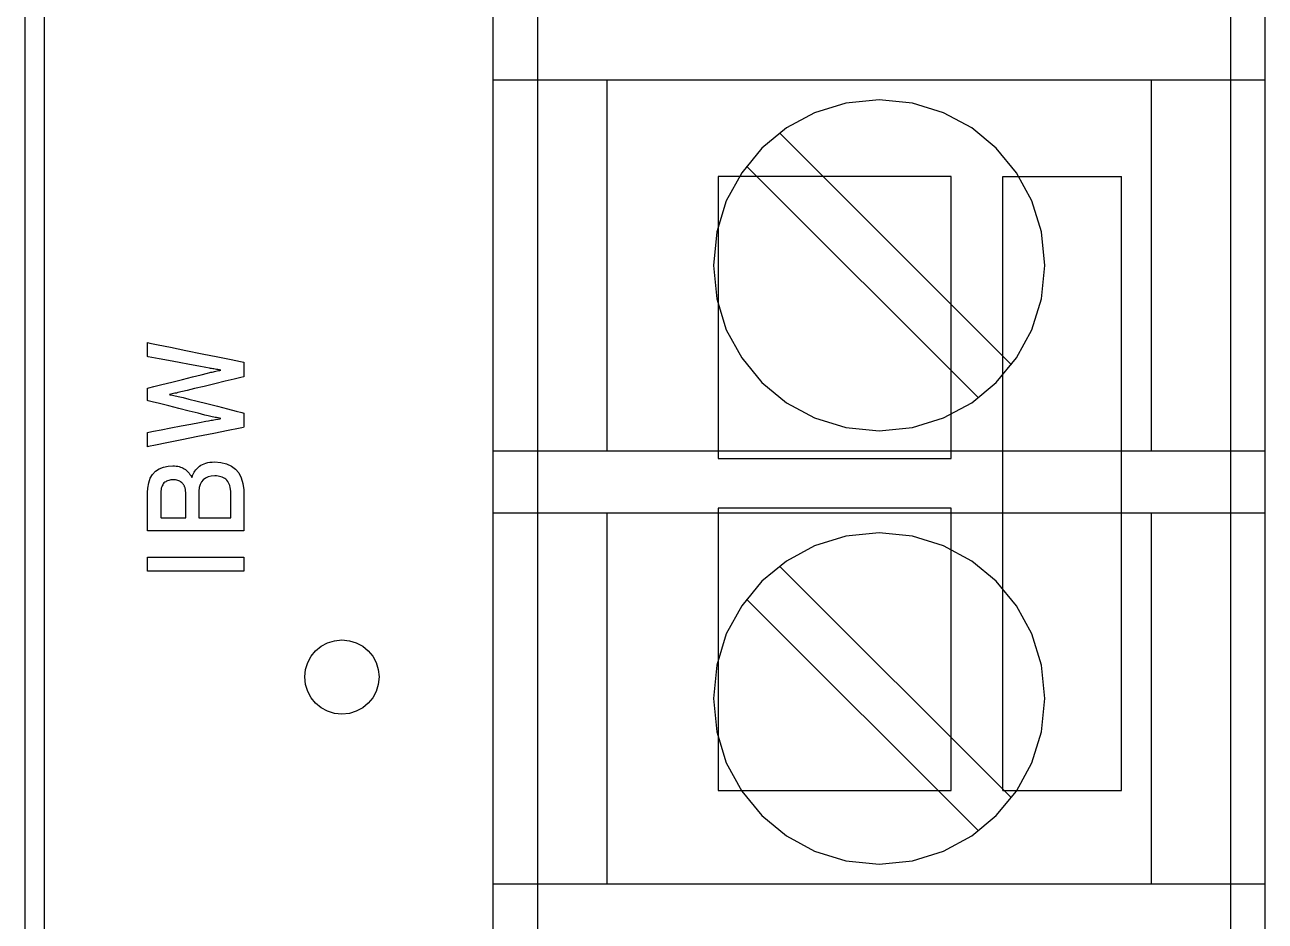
# Model space of a CAD drawing. Extents: x 1 to 47.7, y 0.2 to 33.5.
# Drawn here: x 34.671 to 35.924, y 4.101 to 5.007 of the extents above; entities that cross this region are included whole.
import ezdxf

# ---------------------------------------------------------------- set-up
doc = ezdxf.new("R2010")
doc.units = 0
doc.header["$MEASUREMENT"] = 0
for name, color, linetype in [('1_1__SCREW_TERMINAL_BLOCK_', 7, 'CONTINUOUS'), ('1_2__SCREW_TERMINAL_BLOCK_', 7, 'CONTINUOUS'), ('1_3__CONNECTORIZED_RELAY__', 7, 'CONTINUOUS'), ('1_4__CONNECTORIZED_RELAY__', 7, 'CONTINUOUS')]:
    doc.layers.add(name, color=color, linetype=linetype)

msp = doc.modelspace()

# ---------------------------------------------------------------- linework, layer by layer
at = {"layer": '1_1__SCREW_TERMINAL_BLOCK_'}
for points in [[(35.1441, 5.1541), (35.1441, 4.9334), (35.1441, 4.7019), (35.1441, 4.2324), (35.1441, 4.0074)], [(35.9241, 4.0074), (35.9241, 4.2324), (35.9241, 4.7019), (35.9241, 4.9334), (35.9241, 5.1541)], [(34.6713, 5.0707), (34.6713, 4.9413), (34.6713, 4.8147), (34.6713, 4.7525), (34.6713, 4.6911), (34.6713, 4.6304), (34.6713, 4.5704), (34.6713, 4.5113), (34.6713, 4.4529), (34.6713, 4.3954), (34.6713, 4.3386), (34.6713, 4.2827), (34.6713, 4.2277), (34.6713, 4.1735), (34.6713, 4.1201), (34.6713, 4.0677)], [(34.6912, 4.0747), (34.6912, 4.1176), (34.6912, 4.1614), (34.6912, 4.2061), (34.6912, 4.2517), (34.6912, 4.2982), (34.6912, 4.3455), (34.6912, 4.3937), (34.6912, 4.4428), (34.6912, 4.4926), (34.6912, 4.5433), (34.6912, 4.5948), (34.6912, 4.6471), (34.6912, 4.7001), (34.6912, 4.754), (34.6912, 4.8085), (34.6912, 4.9199), (34.6912, 5.0342)], [(35.1441, 4.9511), (35.9241, 4.9511)], [(35.2592, 4.9511), (35.2592, 4.5761)], [(35.809, 4.9511), (35.809, 4.5761)], [(35.4335, 4.8974), (35.6678, 4.6631)], [(35.4001, 4.8639), (35.6344, 4.6297)], [(35.1441, 4.5761), (35.9241, 4.5761)], [(35.1441, 4.5136), (35.9241, 4.5136)], [(35.2592, 4.5136), (35.2592, 4.1386)], [(35.809, 4.5136), (35.809, 4.1386)], [(34.8925, 4.4547), (34.7953, 4.4547), (34.7953, 4.4688), (34.8925, 4.4688), (34.8925, 4.4547)], [(35.4335, 4.4598), (35.6678, 4.2256)], [(35.4001, 4.4264), (35.6344, 4.1922)], [(35.1441, 4.1386), (35.9241, 4.1386)]]:
    msp.add_lwpolyline(points, dxfattribs=at)
for points in [[(35.5341, 4.9309), (35.5004, 4.9275), (35.469, 4.9178), (35.4405, 4.9024), (35.4158, 4.8819), (35.3953, 4.8571), (35.3798, 4.8287), (35.3701, 4.7973), (35.3667, 4.7635), (35.3701, 4.7298), (35.3798, 4.6984), (35.3953, 4.67), (35.4158, 4.6453), (35.4405, 4.6248), (35.469, 4.6094), (35.5004, 4.5997), (35.5341, 4.5963), (35.5678, 4.5997), (35.5992, 4.6094), (35.6277, 4.6248), (35.6524, 4.6453), (35.6729, 4.67), (35.6883, 4.6984), (35.6981, 4.7298), (35.7015, 4.7635), (35.6981, 4.7973), (35.6883, 4.8287), (35.6729, 4.8571), (35.6524, 4.8819), (35.6277, 4.9024), (35.5992, 4.9178), (35.5678, 4.9275)], [(34.8925, 4.6657), (34.8925, 4.6652), (34.8925, 4.6638), (34.8925, 4.6617), (34.8925, 4.6593), (34.8925, 4.6568), (34.8925, 4.6545), (34.8925, 4.6526), (34.8925, 4.6513), (34.8924, 4.651), (34.8893, 4.6502), (34.8826, 4.6486), (34.8735, 4.6464), (34.8631, 4.6439), (34.8525, 4.6413), (34.8428, 4.639), (34.8351, 4.6372), (34.8305, 4.6361), (34.829, 4.6357), (34.8274, 4.6353), (34.8259, 4.635), (34.8243, 4.6346), (34.8229, 4.6343), (34.8214, 4.634), (34.82, 4.6337), (34.8186, 4.6334), (34.8173, 4.6332), (34.8177, 4.6329), (34.819, 4.6326), (34.8204, 4.6323), (34.8218, 4.632), (34.8232, 4.6317), (34.8247, 4.6314), (34.8263, 4.6311), (34.8278, 4.6307), (34.8295, 4.6304), (34.8313, 4.6299), (34.8368, 4.6285), (34.8452, 4.6264), (34.8552, 4.6239), (34.8659, 4.6212), (34.8761, 4.6186), (34.8846, 4.6164), (34.8905, 4.6149), (34.8925, 4.6144), (34.8925, 4.6139), (34.8925, 4.6124), (34.8925, 4.6104), (34.8925, 4.6081), (34.8925, 4.6056), (34.8925, 4.6033), (34.8925, 4.6015), (34.8925, 4.6003), (34.8922, 4.5999), (34.8871, 4.5989), (34.8765, 4.5967), (34.8623, 4.5938), (34.8461, 4.5905), (34.8297, 4.5872), (34.8148, 4.5842), (34.8031, 4.5818), (34.7963, 4.5804), (34.7953, 4.5803), (34.7953, 4.5813), (34.7953, 4.583), (34.7953, 4.5853), (34.7953, 4.5877), (34.7953, 4.5902), (34.7953, 4.5924), (34.7953, 4.594), (34.7953, 4.5948), (34.7964, 4.5951), (34.8012, 4.596), (34.809, 4.5975), (34.8186, 4.5993), (34.8291, 4.6013), (34.8391, 4.6032), (34.8478, 4.6049), (34.8541, 4.6061), (34.8567, 4.6066), (34.858, 4.6068), (34.8594, 4.6071), (34.8608, 4.6073), (34.8623, 4.6076), (34.8637, 4.6078), (34.8652, 4.6081), (34.8667, 4.6083), (34.8681, 4.6085), (34.8693, 4.6088), (34.8679, 4.6091), (34.8664, 4.6094), (34.8649, 4.6097), (34.8635, 4.61), (34.8621, 4.6103), (34.8606, 4.6106), (34.8592, 4.6109), (34.8578, 4.6112), (34.8566, 4.6114), (34.8531, 4.6123), (34.8463, 4.6141), (34.8372, 4.6164), (34.8269, 4.619), (34.8166, 4.6216), (34.8072, 4.624), (34.7999, 4.6258), (34.7958, 4.6268), (34.7953, 4.6271), (34.7953, 4.628), (34.7953, 4.6295), (34.7953, 4.6314), (34.7953, 4.6335), (34.7953, 4.6356), (34.7953, 4.6374), (34.7953, 4.6388), (34.7953, 4.6394), (34.7966, 4.6398), (34.8017, 4.6411), (34.8098, 4.6431), (34.8198, 4.6456), (34.8304, 4.6483), (34.8407, 4.6509), (34.8495, 4.6531), (34.8557, 4.6546), (34.8582, 4.6553), (34.8593, 4.6555), (34.8605, 4.6558), (34.8617, 4.6561), (34.863, 4.6564), (34.8643, 4.6566), (34.8656, 4.6569), (34.8669, 4.6572), (34.8683, 4.6574), (34.8693, 4.6577), (34.8678, 4.658), (34.8663, 4.6582), (34.865, 4.6585), (34.8636, 4.6587), (34.8623, 4.6589), (34.8611, 4.6591), (34.8599, 4.6593), (34.8588, 4.6595), (34.8578, 4.6597), (34.854, 4.6604), (34.8469, 4.6617), (34.8375, 4.6635), (34.827, 4.6654), (34.8164, 4.6674), (34.807, 4.6692), (34.7997, 4.6706), (34.7957, 4.6713), (34.7953, 4.6716), (34.7953, 4.6726), (34.7953, 4.6743), (34.7953, 4.6765), (34.7953, 4.6789), (34.7953, 4.6813), (34.7953, 4.6833), (34.7953, 4.6848), (34.7953, 4.6855), (34.7975, 4.6851), (34.8058, 4.6834), (34.8185, 4.6808), (34.8339, 4.6777), (34.8504, 4.6743), (34.8663, 4.6711), (34.8797, 4.6683), (34.889, 4.6664)], [(34.8627, 4.5649), (34.8692, 4.5644), (34.875, 4.563), (34.8799, 4.5608), (34.884, 4.5577), (34.8874, 4.5538), (34.8898, 4.5489), (34.8915, 4.5433), (34.8924, 4.5367), (34.8925, 4.5324), (34.8925, 4.5299), (34.8925, 4.5253), (34.8925, 4.5194), (34.8925, 4.513), (34.8925, 4.5066), (34.8925, 4.5011), (34.8925, 4.4971), (34.8925, 4.4954), (34.8896, 4.4953), (34.8804, 4.4953), (34.8667, 4.4953), (34.8505, 4.4953), (34.8336, 4.4953), (34.8178, 4.4953), (34.8049, 4.4953), (34.797, 4.4953), (34.7953, 4.4955), (34.7953, 4.4979), (34.7953, 4.5024), (34.7953, 4.5084), (34.7953, 4.5151), (34.7953, 4.5217), (34.7953, 4.5276), (34.7953, 4.5319), (34.7953, 4.534), (34.7955, 4.5386), (34.7965, 4.5439), (34.798, 4.5484), (34.8003, 4.5523), (34.8033, 4.5555), (34.8069, 4.5579), (34.8112, 4.5597), (34.8162, 4.5607), (34.8209, 4.5611), (34.8226, 4.561), (34.8242, 4.5608), (34.8257, 4.5606), (34.8271, 4.5602), (34.8285, 4.5598), (34.8298, 4.5593), (34.8311, 4.5587), (34.8323, 4.558), (34.8334, 4.5572), (34.8344, 4.5564), (34.8354, 4.5555), (34.8363, 4.5545), (34.8372, 4.5535), (34.838, 4.5524), (34.8388, 4.5513), (34.8395, 4.5502), (34.8401, 4.5492), (34.8405, 4.5506), (34.841, 4.5519), (34.8416, 4.5533), (34.8423, 4.5546), (34.8431, 4.5558), (34.8441, 4.5571), (34.8452, 4.5583), (34.8464, 4.5594), (34.8477, 4.5606), (34.8491, 4.5616), (34.8507, 4.5624), (34.8524, 4.5632), (34.8542, 4.5638), (34.8561, 4.5643), (34.8582, 4.5646), (34.8604, 4.5648)], [(34.8631, 4.5508), (34.8595, 4.5505), (34.8564, 4.5498), (34.8537, 4.5486), (34.8514, 4.5469), (34.8496, 4.5447), (34.8483, 4.5421), (34.8474, 4.539), (34.847, 4.5355), (34.8469, 4.5337), (34.8469, 4.5315), (34.8469, 4.528), (34.8469, 4.5237), (34.8469, 4.5191), (34.8469, 4.5148), (34.8469, 4.5113), (34.8469, 4.5091), (34.8471, 4.5086), (34.8491, 4.5086), (34.8531, 4.5086), (34.8583, 4.5086), (34.864, 4.5086), (34.8697, 4.5086), (34.8745, 4.5086), (34.8779, 4.5086), (34.8792, 4.5086), (34.8792, 4.5096), (34.8792, 4.5123), (34.8792, 4.5161), (34.8792, 4.5205), (34.8792, 4.5249), (34.8792, 4.529), (34.8792, 4.532), (34.8792, 4.5337), (34.8792, 4.5352), (34.879, 4.5373), (34.8787, 4.5392), (34.8783, 4.541), (34.8778, 4.5426), (34.8771, 4.544), (34.8763, 4.5453), (34.8754, 4.5464), (34.8743, 4.5474), (34.8732, 4.5482), (34.872, 4.5489), (34.8707, 4.5495), (34.8694, 4.55), (34.8679, 4.5504), (34.8664, 4.5506), (34.8648, 4.5508)], [(34.8214, 4.547), (34.8201, 4.5469), (34.8189, 4.5468), (34.8177, 4.5466), (34.8166, 4.5463), (34.8155, 4.546), (34.8145, 4.5456), (34.8136, 4.545), (34.8126, 4.5445), (34.8118, 4.5437), (34.8111, 4.5429), (34.8105, 4.5419), (34.8099, 4.5408), (34.8095, 4.5397), (34.8091, 4.5384), (34.8089, 4.537), (34.8087, 4.5355), (34.8086, 4.5339), (34.8086, 4.5329), (34.8086, 4.5304), (34.8086, 4.5267), (34.8086, 4.5224), (34.8086, 4.518), (34.8086, 4.5139), (34.8086, 4.5107), (34.8086, 4.5089), (34.8089, 4.5086), (34.8107, 4.5086), (34.8139, 4.5086), (34.8179, 4.5086), (34.8223, 4.5086), (34.8266, 4.5086), (34.8302, 4.5086), (34.8328, 4.5086), (34.8338, 4.5086), (34.8338, 4.5096), (34.8338, 4.5122), (34.8338, 4.5159), (34.8338, 4.5202), (34.8338, 4.5246), (34.8338, 4.5286), (34.8338, 4.5318), (34.8338, 4.5337), (34.8338, 4.5343), (34.8337, 4.5351), (34.8337, 4.5359), (34.8336, 4.5367), (34.8334, 4.5374), (34.8333, 4.5381), (34.8331, 4.5387), (34.8329, 4.5394), (34.8326, 4.5399), (34.8324, 4.5405), (34.8321, 4.541), (34.8318, 4.5416), (34.8315, 4.5421), (34.8311, 4.5425), (34.8308, 4.543), (34.8304, 4.5434), (34.83, 4.5438), (34.8294, 4.5443), (34.8286, 4.545), (34.8277, 4.5455), (34.8267, 4.5459), (34.8257, 4.5463), (34.8247, 4.5466), (34.8236, 4.5468), (34.8225, 4.5469)], [(35.5341, 4.4934), (35.5004, 4.49), (35.469, 4.4803), (35.4405, 4.4648), (35.4158, 4.4444), (35.3953, 4.4196), (35.3798, 4.3912), (35.3701, 4.3597), (35.3667, 4.326), (35.3701, 4.2923), (35.3798, 4.2609), (35.3953, 4.2325), (35.4158, 4.2077), (35.4405, 4.1873), (35.469, 4.1719), (35.5004, 4.1621), (35.5341, 4.1587), (35.5678, 4.1621), (35.5992, 4.1719), (35.6277, 4.1873), (35.6524, 4.2077), (35.6729, 4.2325), (35.6883, 4.2609), (35.6981, 4.2923), (35.7015, 4.326), (35.6981, 4.3597), (35.6883, 4.3912), (35.6729, 4.4196), (35.6524, 4.4444), (35.6277, 4.4648), (35.5992, 4.4803), (35.5678, 4.49)], [(34.9915, 4.3852), (34.9991, 4.3844), (35.0061, 4.3822), (35.0125, 4.3788), (35.018, 4.3742), (35.0226, 4.3686), (35.0261, 4.3623), (35.0283, 4.3552), (35.029, 4.3477), (35.0283, 4.3401), (35.0261, 4.3331), (35.0226, 4.3267), (35.018, 4.3212), (35.0125, 4.3166), (35.0061, 4.3131), (34.9991, 4.3109), (34.9915, 4.3102), (34.984, 4.3109), (34.9769, 4.3131), (34.9706, 4.3166), (34.965, 4.3212), (34.9604, 4.3267), (34.957, 4.3331), (34.9548, 4.3401), (34.954, 4.3477), (34.9548, 4.3552), (34.957, 4.3623), (34.9604, 4.3686), (34.965, 4.3742), (34.9706, 4.3788), (34.9769, 4.3822), (34.984, 4.3844)]]:
    msp.add_lwpolyline(points, close=True, dxfattribs=at)
at = {"layer": '1_2__SCREW_TERMINAL_BLOCK_'}
for points in [[(35.1441, 5.1541), (35.1441, 4.9334), (35.1441, 4.7019), (35.1441, 4.2324), (35.1441, 4.0074)], [(35.9241, 4.0074), (35.9241, 4.2324), (35.9241, 4.7019), (35.9241, 4.9334), (35.9241, 5.1541)], [(34.6713, 5.0707), (34.6713, 4.9413), (34.6713, 4.8147), (34.6713, 4.7525), (34.6713, 4.6911), (34.6713, 4.6304), (34.6713, 4.5704), (34.6713, 4.5113), (34.6713, 4.4529), (34.6713, 4.3954), (34.6713, 4.3386), (34.6713, 4.2827), (34.6713, 4.2277), (34.6713, 4.1735), (34.6713, 4.1201), (34.6713, 4.0677)], [(34.6912, 4.0747), (34.6912, 4.1176), (34.6912, 4.1614), (34.6912, 4.2061), (34.6912, 4.2517), (34.6912, 4.2982), (34.6912, 4.3455), (34.6912, 4.3937), (34.6912, 4.4428), (34.6912, 4.4926), (34.6912, 4.5433), (34.6912, 4.5948), (34.6912, 4.6471), (34.6912, 4.7001), (34.6912, 4.754), (34.6912, 4.8085), (34.6912, 4.9199), (34.6912, 5.0342)], [(35.1441, 4.9511), (35.9241, 4.9511)], [(35.2592, 4.9511), (35.2592, 4.5761)], [(35.809, 4.9511), (35.809, 4.5761)], [(35.4335, 4.8974), (35.6678, 4.6631)], [(35.4001, 4.8639), (35.6344, 4.6297)], [(35.1441, 4.5761), (35.9241, 4.5761)], [(35.1441, 4.5136), (35.9241, 4.5136)], [(35.2592, 4.5136), (35.2592, 4.1386)], [(35.809, 4.5136), (35.809, 4.1386)], [(34.8925, 4.4547), (34.7953, 4.4547), (34.7953, 4.4688), (34.8925, 4.4688), (34.8925, 4.4547)], [(35.4335, 4.4598), (35.6678, 4.2256)], [(35.4001, 4.4264), (35.6344, 4.1922)], [(35.1441, 4.1386), (35.9241, 4.1386)]]:
    msp.add_lwpolyline(points, dxfattribs=at)
for points in [[(35.5341, 4.9309), (35.5004, 4.9275), (35.469, 4.9178), (35.4405, 4.9024), (35.4158, 4.8819), (35.3953, 4.8571), (35.3798, 4.8287), (35.3701, 4.7973), (35.3667, 4.7635), (35.3701, 4.7298), (35.3798, 4.6984), (35.3953, 4.67), (35.4158, 4.6453), (35.4405, 4.6248), (35.469, 4.6094), (35.5004, 4.5997), (35.5341, 4.5963), (35.5678, 4.5997), (35.5992, 4.6094), (35.6277, 4.6248), (35.6524, 4.6453), (35.6729, 4.67), (35.6883, 4.6984), (35.6981, 4.7298), (35.7015, 4.7635), (35.6981, 4.7973), (35.6883, 4.8287), (35.6729, 4.8571), (35.6524, 4.8819), (35.6277, 4.9024), (35.5992, 4.9178), (35.5678, 4.9275)], [(34.8925, 4.6657), (34.8925, 4.6652), (34.8925, 4.6638), (34.8925, 4.6617), (34.8925, 4.6593), (34.8925, 4.6568), (34.8925, 4.6545), (34.8925, 4.6526), (34.8925, 4.6513), (34.8924, 4.651), (34.8893, 4.6502), (34.8826, 4.6486), (34.8735, 4.6464), (34.8631, 4.6439), (34.8525, 4.6413), (34.8428, 4.639), (34.8351, 4.6372), (34.8305, 4.6361), (34.829, 4.6357), (34.8274, 4.6353), (34.8259, 4.635), (34.8243, 4.6346), (34.8229, 4.6343), (34.8214, 4.634), (34.82, 4.6337), (34.8186, 4.6334), (34.8173, 4.6332), (34.8177, 4.6329), (34.819, 4.6326), (34.8204, 4.6323), (34.8218, 4.632), (34.8232, 4.6317), (34.8247, 4.6314), (34.8263, 4.6311), (34.8278, 4.6307), (34.8295, 4.6304), (34.8313, 4.6299), (34.8368, 4.6285), (34.8452, 4.6264), (34.8552, 4.6239), (34.8659, 4.6212), (34.8761, 4.6186), (34.8846, 4.6164), (34.8905, 4.6149), (34.8925, 4.6144), (34.8925, 4.6139), (34.8925, 4.6124), (34.8925, 4.6104), (34.8925, 4.6081), (34.8925, 4.6056), (34.8925, 4.6033), (34.8925, 4.6015), (34.8925, 4.6003), (34.8922, 4.5999), (34.8871, 4.5989), (34.8765, 4.5967), (34.8623, 4.5938), (34.8461, 4.5905), (34.8297, 4.5872), (34.8148, 4.5842), (34.8031, 4.5818), (34.7963, 4.5804), (34.7953, 4.5803), (34.7953, 4.5813), (34.7953, 4.583), (34.7953, 4.5853), (34.7953, 4.5877), (34.7953, 4.5902), (34.7953, 4.5924), (34.7953, 4.594), (34.7953, 4.5948), (34.7964, 4.5951), (34.8012, 4.596), (34.809, 4.5975), (34.8186, 4.5993), (34.8291, 4.6013), (34.8391, 4.6032), (34.8478, 4.6049), (34.8541, 4.6061), (34.8567, 4.6066), (34.858, 4.6068), (34.8594, 4.6071), (34.8608, 4.6073), (34.8623, 4.6076), (34.8637, 4.6078), (34.8652, 4.6081), (34.8667, 4.6083), (34.8681, 4.6085), (34.8693, 4.6088), (34.8679, 4.6091), (34.8664, 4.6094), (34.8649, 4.6097), (34.8635, 4.61), (34.8621, 4.6103), (34.8606, 4.6106), (34.8592, 4.6109), (34.8578, 4.6112), (34.8566, 4.6114), (34.8531, 4.6123), (34.8463, 4.6141), (34.8372, 4.6164), (34.8269, 4.619), (34.8166, 4.6216), (34.8072, 4.624), (34.7999, 4.6258), (34.7958, 4.6268), (34.7953, 4.6271), (34.7953, 4.628), (34.7953, 4.6295), (34.7953, 4.6314), (34.7953, 4.6335), (34.7953, 4.6356), (34.7953, 4.6374), (34.7953, 4.6388), (34.7953, 4.6394), (34.7966, 4.6398), (34.8017, 4.6411), (34.8098, 4.6431), (34.8198, 4.6456), (34.8304, 4.6483), (34.8407, 4.6509), (34.8495, 4.6531), (34.8557, 4.6546), (34.8582, 4.6553), (34.8593, 4.6555), (34.8605, 4.6558), (34.8617, 4.6561), (34.863, 4.6564), (34.8643, 4.6566), (34.8656, 4.6569), (34.8669, 4.6572), (34.8683, 4.6574), (34.8693, 4.6577), (34.8678, 4.658), (34.8663, 4.6582), (34.865, 4.6585), (34.8636, 4.6587), (34.8623, 4.6589), (34.8611, 4.6591), (34.8599, 4.6593), (34.8588, 4.6595), (34.8578, 4.6597), (34.854, 4.6604), (34.8469, 4.6617), (34.8375, 4.6635), (34.827, 4.6654), (34.8164, 4.6674), (34.807, 4.6692), (34.7997, 4.6706), (34.7957, 4.6713), (34.7953, 4.6716), (34.7953, 4.6726), (34.7953, 4.6743), (34.7953, 4.6765), (34.7953, 4.6789), (34.7953, 4.6813), (34.7953, 4.6833), (34.7953, 4.6848), (34.7953, 4.6855), (34.7975, 4.6851), (34.8058, 4.6834), (34.8185, 4.6808), (34.8339, 4.6777), (34.8504, 4.6743), (34.8663, 4.6711), (34.8797, 4.6683), (34.889, 4.6664)], [(34.8627, 4.5649), (34.8692, 4.5644), (34.875, 4.563), (34.8799, 4.5608), (34.884, 4.5577), (34.8874, 4.5538), (34.8898, 4.5489), (34.8915, 4.5433), (34.8924, 4.5367), (34.8925, 4.5324), (34.8925, 4.5299), (34.8925, 4.5253), (34.8925, 4.5194), (34.8925, 4.513), (34.8925, 4.5066), (34.8925, 4.5011), (34.8925, 4.4971), (34.8925, 4.4954), (34.8896, 4.4953), (34.8804, 4.4953), (34.8667, 4.4953), (34.8505, 4.4953), (34.8336, 4.4953), (34.8178, 4.4953), (34.8049, 4.4953), (34.797, 4.4953), (34.7953, 4.4955), (34.7953, 4.4979), (34.7953, 4.5024), (34.7953, 4.5084), (34.7953, 4.5151), (34.7953, 4.5217), (34.7953, 4.5276), (34.7953, 4.5319), (34.7953, 4.534), (34.7955, 4.5386), (34.7965, 4.5439), (34.798, 4.5484), (34.8003, 4.5523), (34.8033, 4.5555), (34.8069, 4.5579), (34.8112, 4.5597), (34.8162, 4.5607), (34.8209, 4.5611), (34.8226, 4.561), (34.8242, 4.5608), (34.8257, 4.5606), (34.8271, 4.5602), (34.8285, 4.5598), (34.8298, 4.5593), (34.8311, 4.5587), (34.8323, 4.558), (34.8334, 4.5572), (34.8344, 4.5564), (34.8354, 4.5555), (34.8363, 4.5545), (34.8372, 4.5535), (34.838, 4.5524), (34.8388, 4.5513), (34.8395, 4.5502), (34.8401, 4.5492), (34.8405, 4.5506), (34.841, 4.5519), (34.8416, 4.5533), (34.8423, 4.5546), (34.8431, 4.5558), (34.8441, 4.5571), (34.8452, 4.5583), (34.8464, 4.5594), (34.8477, 4.5606), (34.8491, 4.5616), (34.8507, 4.5624), (34.8524, 4.5632), (34.8542, 4.5638), (34.8561, 4.5643), (34.8582, 4.5646), (34.8604, 4.5648)], [(34.8631, 4.5508), (34.8595, 4.5505), (34.8564, 4.5498), (34.8537, 4.5486), (34.8514, 4.5469), (34.8496, 4.5447), (34.8483, 4.5421), (34.8474, 4.539), (34.847, 4.5355), (34.8469, 4.5337), (34.8469, 4.5315), (34.8469, 4.528), (34.8469, 4.5237), (34.8469, 4.5191), (34.8469, 4.5148), (34.8469, 4.5113), (34.8469, 4.5091), (34.8471, 4.5086), (34.8491, 4.5086), (34.8531, 4.5086), (34.8583, 4.5086), (34.864, 4.5086), (34.8697, 4.5086), (34.8745, 4.5086), (34.8779, 4.5086), (34.8792, 4.5086), (34.8792, 4.5096), (34.8792, 4.5123), (34.8792, 4.5161), (34.8792, 4.5205), (34.8792, 4.5249), (34.8792, 4.529), (34.8792, 4.532), (34.8792, 4.5337), (34.8792, 4.5352), (34.879, 4.5373), (34.8787, 4.5392), (34.8783, 4.541), (34.8778, 4.5426), (34.8771, 4.544), (34.8763, 4.5453), (34.8754, 4.5464), (34.8743, 4.5474), (34.8732, 4.5482), (34.872, 4.5489), (34.8707, 4.5495), (34.8694, 4.55), (34.8679, 4.5504), (34.8664, 4.5506), (34.8648, 4.5508)], [(34.8214, 4.547), (34.8201, 4.5469), (34.8189, 4.5468), (34.8177, 4.5466), (34.8166, 4.5463), (34.8155, 4.546), (34.8145, 4.5456), (34.8136, 4.545), (34.8126, 4.5445), (34.8118, 4.5437), (34.8111, 4.5429), (34.8105, 4.5419), (34.8099, 4.5408), (34.8095, 4.5397), (34.8091, 4.5384), (34.8089, 4.537), (34.8087, 4.5355), (34.8086, 4.5339), (34.8086, 4.5329), (34.8086, 4.5304), (34.8086, 4.5267), (34.8086, 4.5224), (34.8086, 4.518), (34.8086, 4.5139), (34.8086, 4.5107), (34.8086, 4.5089), (34.8089, 4.5086), (34.8107, 4.5086), (34.8139, 4.5086), (34.8179, 4.5086), (34.8223, 4.5086), (34.8266, 4.5086), (34.8302, 4.5086), (34.8328, 4.5086), (34.8338, 4.5086), (34.8338, 4.5096), (34.8338, 4.5122), (34.8338, 4.5159), (34.8338, 4.5202), (34.8338, 4.5246), (34.8338, 4.5286), (34.8338, 4.5318), (34.8338, 4.5337), (34.8338, 4.5343), (34.8337, 4.5351), (34.8337, 4.5359), (34.8336, 4.5367), (34.8334, 4.5374), (34.8333, 4.5381), (34.8331, 4.5387), (34.8329, 4.5394), (34.8326, 4.5399), (34.8324, 4.5405), (34.8321, 4.541), (34.8318, 4.5416), (34.8315, 4.5421), (34.8311, 4.5425), (34.8308, 4.543), (34.8304, 4.5434), (34.83, 4.5438), (34.8294, 4.5443), (34.8286, 4.545), (34.8277, 4.5455), (34.8267, 4.5459), (34.8257, 4.5463), (34.8247, 4.5466), (34.8236, 4.5468), (34.8225, 4.5469)], [(35.5341, 4.4934), (35.5004, 4.49), (35.469, 4.4803), (35.4405, 4.4648), (35.4158, 4.4444), (35.3953, 4.4196), (35.3798, 4.3912), (35.3701, 4.3597), (35.3667, 4.326), (35.3701, 4.2923), (35.3798, 4.2609), (35.3953, 4.2325), (35.4158, 4.2077), (35.4405, 4.1873), (35.469, 4.1719), (35.5004, 4.1621), (35.5341, 4.1587), (35.5678, 4.1621), (35.5992, 4.1719), (35.6277, 4.1873), (35.6524, 4.2077), (35.6729, 4.2325), (35.6883, 4.2609), (35.6981, 4.2923), (35.7015, 4.326), (35.6981, 4.3597), (35.6883, 4.3912), (35.6729, 4.4196), (35.6524, 4.4444), (35.6277, 4.4648), (35.5992, 4.4803), (35.5678, 4.49)], [(34.9915, 4.3852), (34.9991, 4.3844), (35.0061, 4.3822), (35.0125, 4.3788), (35.018, 4.3742), (35.0226, 4.3686), (35.0261, 4.3623), (35.0283, 4.3552), (35.029, 4.3477), (35.0283, 4.3401), (35.0261, 4.3331), (35.0226, 4.3267), (35.018, 4.3212), (35.0125, 4.3166), (35.0061, 4.3131), (34.9991, 4.3109), (34.9915, 4.3102), (34.984, 4.3109), (34.9769, 4.3131), (34.9706, 4.3166), (34.965, 4.3212), (34.9604, 4.3267), (34.957, 4.3331), (34.9548, 4.3401), (34.954, 4.3477), (34.9548, 4.3552), (34.957, 4.3623), (34.9604, 4.3686), (34.965, 4.3742), (34.9706, 4.3788), (34.9769, 4.3822), (34.984, 4.3844)]]:
    msp.add_lwpolyline(points, close=True, dxfattribs=at)
at = {"layer": '1_3__CONNECTORIZED_RELAY__'}
for points in [[(34.6912, 4.0626), (34.6912, 4.1294), (34.6912, 4.1985), (34.6912, 4.2696), (34.6912, 4.3429), (34.6912, 4.4183), (34.6912, 4.4957), (34.6912, 4.5751), (34.6912, 4.6564), (34.6912, 4.7396), (34.6912, 4.8246), (34.6912, 4.9115), (34.6912, 5.0001), (34.6912, 5.0904)], [(35.8893, 4.0652), (35.8893, 4.3621), (35.8893, 4.6649), (35.8893, 4.8139), (35.8893, 4.9589), (35.8893, 5.0979)], [(34.6713, 5.0417), (34.6713, 4.9129), (34.6713, 4.787), (34.6713, 4.7251), (34.6713, 4.664), (34.6713, 4.6036), (34.6713, 4.5441), (34.6713, 4.4853), (34.6713, 4.4272), (34.6713, 4.3701), (34.6713, 4.3137), (34.6713, 4.2582), (34.6713, 4.2035), (34.6713, 4.1496), (34.6713, 4.0967)], [(35.1892, 5.0214), (35.1892, 4.7245), (35.1892, 4.4217), (35.1892, 4.2727), (35.1892, 4.1277), (35.1892, 3.9887)], [(35.6068, 4.5683), (35.6068, 4.8533), (35.3715, 4.8533), (35.3715, 4.5683), (35.6068, 4.5683)], [(35.6591, 4.2332), (35.6591, 4.8533)], [(35.6591, 4.8533), (35.779, 4.8533)], [(35.779, 4.2332), (35.779, 4.8533)], [(35.6068, 4.2332), (35.6068, 4.5183), (35.3715, 4.5183), (35.3715, 4.2332), (35.6068, 4.2332)], [(34.8925, 4.4547), (34.7953, 4.4547), (34.7953, 4.4688), (34.8925, 4.4688), (34.8925, 4.4547)], [(35.6591, 4.2332), (35.779, 4.2332)]]:
    msp.add_lwpolyline(points, dxfattribs=at)
for points in [[(34.8925, 4.6657), (34.8925, 4.6652), (34.8925, 4.6638), (34.8925, 4.6617), (34.8925, 4.6593), (34.8925, 4.6568), (34.8925, 4.6545), (34.8925, 4.6526), (34.8925, 4.6513), (34.8924, 4.651), (34.8893, 4.6502), (34.8826, 4.6486), (34.8735, 4.6464), (34.8631, 4.6439), (34.8525, 4.6413), (34.8428, 4.639), (34.8351, 4.6372), (34.8305, 4.6361), (34.829, 4.6357), (34.8274, 4.6353), (34.8259, 4.635), (34.8243, 4.6346), (34.8229, 4.6343), (34.8214, 4.634), (34.82, 4.6337), (34.8186, 4.6334), (34.8173, 4.6332), (34.8177, 4.6329), (34.819, 4.6326), (34.8204, 4.6323), (34.8218, 4.632), (34.8232, 4.6317), (34.8247, 4.6314), (34.8263, 4.6311), (34.8278, 4.6307), (34.8295, 4.6304), (34.8313, 4.6299), (34.8368, 4.6285), (34.8452, 4.6264), (34.8552, 4.6239), (34.8659, 4.6212), (34.8761, 4.6186), (34.8846, 4.6164), (34.8905, 4.6149), (34.8925, 4.6144), (34.8925, 4.6139), (34.8925, 4.6124), (34.8925, 4.6104), (34.8925, 4.6081), (34.8925, 4.6056), (34.8925, 4.6033), (34.8925, 4.6015), (34.8925, 4.6003), (34.8922, 4.5999), (34.8871, 4.5989), (34.8765, 4.5967), (34.8623, 4.5938), (34.8461, 4.5905), (34.8297, 4.5872), (34.8148, 4.5842), (34.8031, 4.5818), (34.7963, 4.5804), (34.7953, 4.5803), (34.7953, 4.5813), (34.7953, 4.583), (34.7953, 4.5853), (34.7953, 4.5877), (34.7953, 4.5902), (34.7953, 4.5924), (34.7953, 4.594), (34.7953, 4.5948), (34.7964, 4.5951), (34.8012, 4.596), (34.809, 4.5975), (34.8186, 4.5993), (34.8291, 4.6013), (34.8391, 4.6032), (34.8478, 4.6049), (34.8541, 4.6061), (34.8567, 4.6066), (34.858, 4.6068), (34.8594, 4.6071), (34.8608, 4.6073), (34.8623, 4.6076), (34.8637, 4.6078), (34.8652, 4.6081), (34.8667, 4.6083), (34.8681, 4.6085), (34.8693, 4.6088), (34.8679, 4.6091), (34.8664, 4.6094), (34.8649, 4.6097), (34.8635, 4.61), (34.8621, 4.6103), (34.8606, 4.6106), (34.8592, 4.6109), (34.8578, 4.6112), (34.8566, 4.6114), (34.8531, 4.6123), (34.8463, 4.6141), (34.8372, 4.6164), (34.8269, 4.619), (34.8166, 4.6216), (34.8072, 4.624), (34.7999, 4.6258), (34.7958, 4.6268), (34.7953, 4.6271), (34.7953, 4.628), (34.7953, 4.6295), (34.7953, 4.6314), (34.7953, 4.6335), (34.7953, 4.6356), (34.7953, 4.6374), (34.7953, 4.6388), (34.7953, 4.6394), (34.7966, 4.6398), (34.8017, 4.6411), (34.8098, 4.6431), (34.8198, 4.6456), (34.8304, 4.6483), (34.8407, 4.6509), (34.8495, 4.6531), (34.8557, 4.6546), (34.8582, 4.6553), (34.8593, 4.6555), (34.8605, 4.6558), (34.8617, 4.6561), (34.863, 4.6564), (34.8643, 4.6566), (34.8656, 4.6569), (34.8669, 4.6572), (34.8683, 4.6574), (34.8693, 4.6577), (34.8678, 4.658), (34.8663, 4.6582), (34.865, 4.6585), (34.8636, 4.6587), (34.8623, 4.6589), (34.8611, 4.6591), (34.8599, 4.6593), (34.8588, 4.6595), (34.8578, 4.6597), (34.854, 4.6604), (34.8469, 4.6617), (34.8375, 4.6635), (34.827, 4.6654), (34.8164, 4.6674), (34.807, 4.6692), (34.7997, 4.6706), (34.7957, 4.6713), (34.7953, 4.6716), (34.7953, 4.6726), (34.7953, 4.6743), (34.7953, 4.6765), (34.7953, 4.6789), (34.7953, 4.6813), (34.7953, 4.6833), (34.7953, 4.6848), (34.7953, 4.6855), (34.7975, 4.6851), (34.8058, 4.6834), (34.8185, 4.6808), (34.8339, 4.6777), (34.8504, 4.6743), (34.8663, 4.6711), (34.8797, 4.6683), (34.889, 4.6664)], [(34.8627, 4.5649), (34.8692, 4.5644), (34.875, 4.563), (34.8799, 4.5608), (34.884, 4.5577), (34.8874, 4.5538), (34.8898, 4.5489), (34.8915, 4.5433), (34.8924, 4.5367), (34.8925, 4.5324), (34.8925, 4.5299), (34.8925, 4.5253), (34.8925, 4.5194), (34.8925, 4.513), (34.8925, 4.5066), (34.8925, 4.5011), (34.8925, 4.4971), (34.8925, 4.4954), (34.8896, 4.4953), (34.8804, 4.4953), (34.8667, 4.4953), (34.8505, 4.4953), (34.8336, 4.4953), (34.8178, 4.4953), (34.8049, 4.4953), (34.797, 4.4953), (34.7953, 4.4955), (34.7953, 4.4979), (34.7953, 4.5024), (34.7953, 4.5084), (34.7953, 4.5151), (34.7953, 4.5217), (34.7953, 4.5276), (34.7953, 4.5319), (34.7953, 4.534), (34.7955, 4.5386), (34.7965, 4.5439), (34.798, 4.5484), (34.8003, 4.5523), (34.8033, 4.5555), (34.8069, 4.5579), (34.8112, 4.5597), (34.8162, 4.5607), (34.8209, 4.5611), (34.8226, 4.561), (34.8242, 4.5608), (34.8257, 4.5606), (34.8271, 4.5602), (34.8285, 4.5598), (34.8298, 4.5593), (34.8311, 4.5587), (34.8323, 4.558), (34.8334, 4.5572), (34.8344, 4.5564), (34.8354, 4.5555), (34.8363, 4.5545), (34.8372, 4.5535), (34.838, 4.5524), (34.8388, 4.5513), (34.8395, 4.5502), (34.8401, 4.5492), (34.8405, 4.5506), (34.841, 4.5519), (34.8416, 4.5533), (34.8423, 4.5546), (34.8431, 4.5558), (34.8441, 4.5571), (34.8452, 4.5583), (34.8464, 4.5594), (34.8477, 4.5606), (34.8491, 4.5616), (34.8507, 4.5624), (34.8524, 4.5632), (34.8542, 4.5638), (34.8561, 4.5643), (34.8582, 4.5646), (34.8604, 4.5648)], [(34.8631, 4.5508), (34.8595, 4.5505), (34.8564, 4.5498), (34.8537, 4.5486), (34.8514, 4.5469), (34.8496, 4.5447), (34.8483, 4.5421), (34.8474, 4.539), (34.847, 4.5355), (34.8469, 4.5337), (34.8469, 4.5315), (34.8469, 4.528), (34.8469, 4.5237), (34.8469, 4.5191), (34.8469, 4.5148), (34.8469, 4.5113), (34.8469, 4.5091), (34.8471, 4.5086), (34.8491, 4.5086), (34.8531, 4.5086), (34.8583, 4.5086), (34.864, 4.5086), (34.8697, 4.5086), (34.8745, 4.5086), (34.8779, 4.5086), (34.8792, 4.5086), (34.8792, 4.5096), (34.8792, 4.5123), (34.8792, 4.5161), (34.8792, 4.5205), (34.8792, 4.5249), (34.8792, 4.529), (34.8792, 4.532), (34.8792, 4.5337), (34.8792, 4.5352), (34.879, 4.5373), (34.8787, 4.5392), (34.8783, 4.541), (34.8778, 4.5426), (34.8771, 4.544), (34.8763, 4.5453), (34.8754, 4.5464), (34.8743, 4.5474), (34.8732, 4.5482), (34.872, 4.5489), (34.8707, 4.5495), (34.8694, 4.55), (34.8679, 4.5504), (34.8664, 4.5506), (34.8648, 4.5508)], [(34.8214, 4.547), (34.8201, 4.5469), (34.8189, 4.5468), (34.8177, 4.5466), (34.8166, 4.5463), (34.8155, 4.546), (34.8145, 4.5456), (34.8136, 4.545), (34.8126, 4.5445), (34.8118, 4.5437), (34.8111, 4.5429), (34.8105, 4.5419), (34.8099, 4.5408), (34.8095, 4.5397), (34.8091, 4.5384), (34.8089, 4.537), (34.8087, 4.5355), (34.8086, 4.5339), (34.8086, 4.5329), (34.8086, 4.5304), (34.8086, 4.5267), (34.8086, 4.5224), (34.8086, 4.518), (34.8086, 4.5139), (34.8086, 4.5107), (34.8086, 4.5089), (34.8089, 4.5086), (34.8107, 4.5086), (34.8139, 4.5086), (34.8179, 4.5086), (34.8223, 4.5086), (34.8266, 4.5086), (34.8302, 4.5086), (34.8328, 4.5086), (34.8338, 4.5086), (34.8338, 4.5096), (34.8338, 4.5122), (34.8338, 4.5159), (34.8338, 4.5202), (34.8338, 4.5246), (34.8338, 4.5286), (34.8338, 4.5318), (34.8338, 4.5337), (34.8338, 4.5343), (34.8337, 4.5351), (34.8337, 4.5359), (34.8336, 4.5367), (34.8334, 4.5374), (34.8333, 4.5381), (34.8331, 4.5387), (34.8329, 4.5394), (34.8326, 4.5399), (34.8324, 4.5405), (34.8321, 4.541), (34.8318, 4.5416), (34.8315, 4.5421), (34.8311, 4.5425), (34.8308, 4.543), (34.8304, 4.5434), (34.83, 4.5438), (34.8294, 4.5443), (34.8286, 4.545), (34.8277, 4.5455), (34.8267, 4.5459), (34.8257, 4.5463), (34.8247, 4.5466), (34.8236, 4.5468), (34.8225, 4.5469)], [(34.9915, 4.3852), (34.9991, 4.3844), (35.0061, 4.3822), (35.0125, 4.3788), (35.018, 4.3742), (35.0226, 4.3686), (35.0261, 4.3623), (35.0283, 4.3552), (35.029, 4.3477), (35.0283, 4.3401), (35.0261, 4.3331), (35.0226, 4.3267), (35.018, 4.3212), (35.0125, 4.3166), (35.0061, 4.3131), (34.9991, 4.3109), (34.9915, 4.3102), (34.984, 4.3109), (34.9769, 4.3131), (34.9706, 4.3166), (34.965, 4.3212), (34.9604, 4.3267), (34.957, 4.3331), (34.9548, 4.3401), (34.954, 4.3477), (34.9548, 4.3552), (34.957, 4.3623), (34.9604, 4.3686), (34.965, 4.3742), (34.9706, 4.3788), (34.9769, 4.3822), (34.984, 4.3844)]]:
    msp.add_lwpolyline(points, close=True, dxfattribs=at)
at = {"layer": '1_4__CONNECTORIZED_RELAY__'}
for points in [[(34.6713, 5.1217), (34.6713, 4.9877), (34.6713, 4.9218), (34.6713, 4.8566), (34.6713, 4.7922), (34.6713, 4.7285), (34.6713, 4.6657), (34.6713, 4.6036), (34.6713, 4.5424), (34.6713, 4.482), (34.6713, 4.4224), (34.6713, 4.3637), (34.6713, 4.3059), (34.6713, 4.249), (34.6713, 4.1929), (34.6713, 4.1378), (34.6713, 4.0836)], [(35.8893, 4.0652), (35.8893, 4.3621), (35.8893, 4.6649), (35.8893, 4.8139), (35.8893, 4.9589), (35.8893, 5.0979)], [(34.6912, 4.0874), (34.6912, 4.1319), (34.6912, 4.1773), (34.6912, 4.2236), (34.6912, 4.2709), (34.6912, 4.3192), (34.6912, 4.3683), (34.6912, 4.4183), (34.6912, 4.4692), (34.6912, 4.521), (34.6912, 4.5737), (34.6912, 4.6271), (34.6912, 4.6815), (34.6912, 4.7366), (34.6912, 4.7925), (34.6912, 4.8493), (34.6912, 4.9068), (34.6912, 4.9651), (34.6912, 5.0241)], [(35.1892, 5.0214), (35.1892, 4.7245), (35.1892, 4.4217), (35.1892, 4.2727), (35.1892, 4.1277), (35.1892, 3.9887)], [(35.6068, 4.5683), (35.6068, 4.8533), (35.3715, 4.8533), (35.3715, 4.5683), (35.6068, 4.5683)], [(35.6591, 4.2332), (35.6591, 4.8533)], [(35.6591, 4.8533), (35.779, 4.8533)], [(35.779, 4.2332), (35.779, 4.8533)], [(35.6068, 4.2332), (35.6068, 4.5183), (35.3715, 4.5183), (35.3715, 4.2332), (35.6068, 4.2332)], [(34.8925, 4.4547), (34.7953, 4.4547), (34.7953, 4.4688), (34.8925, 4.4688), (34.8925, 4.4547)], [(35.6591, 4.2332), (35.779, 4.2332)]]:
    msp.add_lwpolyline(points, dxfattribs=at)
for points in [[(34.8925, 4.6657), (34.8925, 4.6652), (34.8925, 4.6638), (34.8925, 4.6617), (34.8925, 4.6593), (34.8925, 4.6568), (34.8925, 4.6545), (34.8925, 4.6526), (34.8925, 4.6513), (34.8924, 4.651), (34.8893, 4.6502), (34.8826, 4.6486), (34.8735, 4.6464), (34.8631, 4.6439), (34.8525, 4.6413), (34.8428, 4.639), (34.8351, 4.6372), (34.8305, 4.6361), (34.829, 4.6357), (34.8274, 4.6353), (34.8259, 4.635), (34.8243, 4.6346), (34.8229, 4.6343), (34.8214, 4.634), (34.82, 4.6337), (34.8186, 4.6334), (34.8173, 4.6332), (34.8177, 4.6329), (34.819, 4.6326), (34.8204, 4.6323), (34.8218, 4.632), (34.8232, 4.6317), (34.8247, 4.6314), (34.8263, 4.6311), (34.8278, 4.6307), (34.8295, 4.6304), (34.8313, 4.6299), (34.8368, 4.6285), (34.8452, 4.6264), (34.8552, 4.6239), (34.8659, 4.6212), (34.8761, 4.6186), (34.8846, 4.6164), (34.8905, 4.6149), (34.8925, 4.6144), (34.8925, 4.6139), (34.8925, 4.6124), (34.8925, 4.6104), (34.8925, 4.6081), (34.8925, 4.6056), (34.8925, 4.6033), (34.8925, 4.6015), (34.8925, 4.6003), (34.8922, 4.5999), (34.8871, 4.5989), (34.8765, 4.5967), (34.8623, 4.5938), (34.8461, 4.5905), (34.8297, 4.5872), (34.8148, 4.5842), (34.8031, 4.5818), (34.7963, 4.5804), (34.7953, 4.5803), (34.7953, 4.5813), (34.7953, 4.583), (34.7953, 4.5853), (34.7953, 4.5877), (34.7953, 4.5902), (34.7953, 4.5924), (34.7953, 4.594), (34.7953, 4.5948), (34.7964, 4.5951), (34.8012, 4.596), (34.809, 4.5975), (34.8186, 4.5993), (34.8291, 4.6013), (34.8391, 4.6032), (34.8478, 4.6049), (34.8541, 4.6061), (34.8567, 4.6066), (34.858, 4.6068), (34.8594, 4.6071), (34.8608, 4.6073), (34.8623, 4.6076), (34.8637, 4.6078), (34.8652, 4.6081), (34.8667, 4.6083), (34.8681, 4.6085), (34.8693, 4.6088), (34.8679, 4.6091), (34.8664, 4.6094), (34.8649, 4.6097), (34.8635, 4.61), (34.8621, 4.6103), (34.8606, 4.6106), (34.8592, 4.6109), (34.8578, 4.6112), (34.8566, 4.6114), (34.8531, 4.6123), (34.8463, 4.6141), (34.8372, 4.6164), (34.8269, 4.619), (34.8166, 4.6216), (34.8072, 4.624), (34.7999, 4.6258), (34.7958, 4.6268), (34.7953, 4.6271), (34.7953, 4.628), (34.7953, 4.6295), (34.7953, 4.6314), (34.7953, 4.6335), (34.7953, 4.6356), (34.7953, 4.6374), (34.7953, 4.6388), (34.7953, 4.6394), (34.7966, 4.6398), (34.8017, 4.6411), (34.8098, 4.6431), (34.8198, 4.6456), (34.8304, 4.6483), (34.8407, 4.6509), (34.8495, 4.6531), (34.8557, 4.6546), (34.8582, 4.6553), (34.8593, 4.6555), (34.8605, 4.6558), (34.8617, 4.6561), (34.863, 4.6564), (34.8643, 4.6566), (34.8656, 4.6569), (34.8669, 4.6572), (34.8683, 4.6574), (34.8693, 4.6577), (34.8678, 4.658), (34.8663, 4.6582), (34.865, 4.6585), (34.8636, 4.6587), (34.8623, 4.6589), (34.8611, 4.6591), (34.8599, 4.6593), (34.8588, 4.6595), (34.8578, 4.6597), (34.854, 4.6604), (34.8469, 4.6617), (34.8375, 4.6635), (34.827, 4.6654), (34.8164, 4.6674), (34.807, 4.6692), (34.7997, 4.6706), (34.7957, 4.6713), (34.7953, 4.6716), (34.7953, 4.6726), (34.7953, 4.6743), (34.7953, 4.6765), (34.7953, 4.6789), (34.7953, 4.6813), (34.7953, 4.6833), (34.7953, 4.6848), (34.7953, 4.6855), (34.7975, 4.6851), (34.8058, 4.6834), (34.8185, 4.6808), (34.8339, 4.6777), (34.8504, 4.6743), (34.8663, 4.6711), (34.8797, 4.6683), (34.889, 4.6664)], [(34.8627, 4.5649), (34.8692, 4.5644), (34.875, 4.563), (34.8799, 4.5608), (34.884, 4.5577), (34.8874, 4.5538), (34.8898, 4.5489), (34.8915, 4.5433), (34.8924, 4.5367), (34.8925, 4.5324), (34.8925, 4.5299), (34.8925, 4.5253), (34.8925, 4.5194), (34.8925, 4.513), (34.8925, 4.5066), (34.8925, 4.5011), (34.8925, 4.4971), (34.8925, 4.4954), (34.8896, 4.4953), (34.8804, 4.4953), (34.8667, 4.4953), (34.8505, 4.4953), (34.8336, 4.4953), (34.8178, 4.4953), (34.8049, 4.4953), (34.797, 4.4953), (34.7953, 4.4955), (34.7953, 4.4979), (34.7953, 4.5024), (34.7953, 4.5084), (34.7953, 4.5151), (34.7953, 4.5217), (34.7953, 4.5276), (34.7953, 4.5319), (34.7953, 4.534), (34.7955, 4.5386), (34.7965, 4.5439), (34.798, 4.5484), (34.8003, 4.5523), (34.8033, 4.5555), (34.8069, 4.5579), (34.8112, 4.5597), (34.8162, 4.5607), (34.8209, 4.5611), (34.8226, 4.561), (34.8242, 4.5608), (34.8257, 4.5606), (34.8271, 4.5602), (34.8285, 4.5598), (34.8298, 4.5593), (34.8311, 4.5587), (34.8323, 4.558), (34.8334, 4.5572), (34.8344, 4.5564), (34.8354, 4.5555), (34.8363, 4.5545), (34.8372, 4.5535), (34.838, 4.5524), (34.8388, 4.5513), (34.8395, 4.5502), (34.8401, 4.5492), (34.8405, 4.5506), (34.841, 4.5519), (34.8416, 4.5533), (34.8423, 4.5546), (34.8431, 4.5558), (34.8441, 4.5571), (34.8452, 4.5583), (34.8464, 4.5594), (34.8477, 4.5606), (34.8491, 4.5616), (34.8507, 4.5624), (34.8524, 4.5632), (34.8542, 4.5638), (34.8561, 4.5643), (34.8582, 4.5646), (34.8604, 4.5648)], [(34.8631, 4.5508), (34.8595, 4.5505), (34.8564, 4.5498), (34.8537, 4.5486), (34.8514, 4.5469), (34.8496, 4.5447), (34.8483, 4.5421), (34.8474, 4.539), (34.847, 4.5355), (34.8469, 4.5337), (34.8469, 4.5315), (34.8469, 4.528), (34.8469, 4.5237), (34.8469, 4.5191), (34.8469, 4.5148), (34.8469, 4.5113), (34.8469, 4.5091), (34.8471, 4.5086), (34.8491, 4.5086), (34.8531, 4.5086), (34.8583, 4.5086), (34.864, 4.5086), (34.8697, 4.5086), (34.8745, 4.5086), (34.8779, 4.5086), (34.8792, 4.5086), (34.8792, 4.5096), (34.8792, 4.5123), (34.8792, 4.5161), (34.8792, 4.5205), (34.8792, 4.5249), (34.8792, 4.529), (34.8792, 4.532), (34.8792, 4.5337), (34.8792, 4.5352), (34.879, 4.5373), (34.8787, 4.5392), (34.8783, 4.541), (34.8778, 4.5426), (34.8771, 4.544), (34.8763, 4.5453), (34.8754, 4.5464), (34.8743, 4.5474), (34.8732, 4.5482), (34.872, 4.5489), (34.8707, 4.5495), (34.8694, 4.55), (34.8679, 4.5504), (34.8664, 4.5506), (34.8648, 4.5508)], [(34.8214, 4.547), (34.8201, 4.5469), (34.8189, 4.5468), (34.8177, 4.5466), (34.8166, 4.5463), (34.8155, 4.546), (34.8145, 4.5456), (34.8136, 4.545), (34.8126, 4.5445), (34.8118, 4.5437), (34.8111, 4.5429), (34.8105, 4.5419), (34.8099, 4.5408), (34.8095, 4.5397), (34.8091, 4.5384), (34.8089, 4.537), (34.8087, 4.5355), (34.8086, 4.5339), (34.8086, 4.5329), (34.8086, 4.5304), (34.8086, 4.5267), (34.8086, 4.5224), (34.8086, 4.518), (34.8086, 4.5139), (34.8086, 4.5107), (34.8086, 4.5089), (34.8089, 4.5086), (34.8107, 4.5086), (34.8139, 4.5086), (34.8179, 4.5086), (34.8223, 4.5086), (34.8266, 4.5086), (34.8302, 4.5086), (34.8328, 4.5086), (34.8338, 4.5086), (34.8338, 4.5096), (34.8338, 4.5122), (34.8338, 4.5159), (34.8338, 4.5202), (34.8338, 4.5246), (34.8338, 4.5286), (34.8338, 4.5318), (34.8338, 4.5337), (34.8338, 4.5343), (34.8337, 4.5351), (34.8337, 4.5359), (34.8336, 4.5367), (34.8334, 4.5374), (34.8333, 4.5381), (34.8331, 4.5387), (34.8329, 4.5394), (34.8326, 4.5399), (34.8324, 4.5405), (34.8321, 4.541), (34.8318, 4.5416), (34.8315, 4.5421), (34.8311, 4.5425), (34.8308, 4.543), (34.8304, 4.5434), (34.83, 4.5438), (34.8294, 4.5443), (34.8286, 4.545), (34.8277, 4.5455), (34.8267, 4.5459), (34.8257, 4.5463), (34.8247, 4.5466), (34.8236, 4.5468), (34.8225, 4.5469)], [(34.9915, 4.3852), (34.9991, 4.3844), (35.0061, 4.3822), (35.0125, 4.3788), (35.018, 4.3742), (35.0226, 4.3686), (35.0261, 4.3623), (35.0283, 4.3552), (35.029, 4.3477), (35.0283, 4.3401), (35.0261, 4.3331), (35.0226, 4.3267), (35.018, 4.3212), (35.0125, 4.3166), (35.0061, 4.3131), (34.9991, 4.3109), (34.9915, 4.3102), (34.984, 4.3109), (34.9769, 4.3131), (34.9706, 4.3166), (34.965, 4.3212), (34.9604, 4.3267), (34.957, 4.3331), (34.9548, 4.3401), (34.954, 4.3477), (34.9548, 4.3552), (34.957, 4.3623), (34.9604, 4.3686), (34.965, 4.3742), (34.9706, 4.3788), (34.9769, 4.3822), (34.984, 4.3844)]]:
    msp.add_lwpolyline(points, close=True, dxfattribs=at)

doc.saveas('drawing.dxf')
